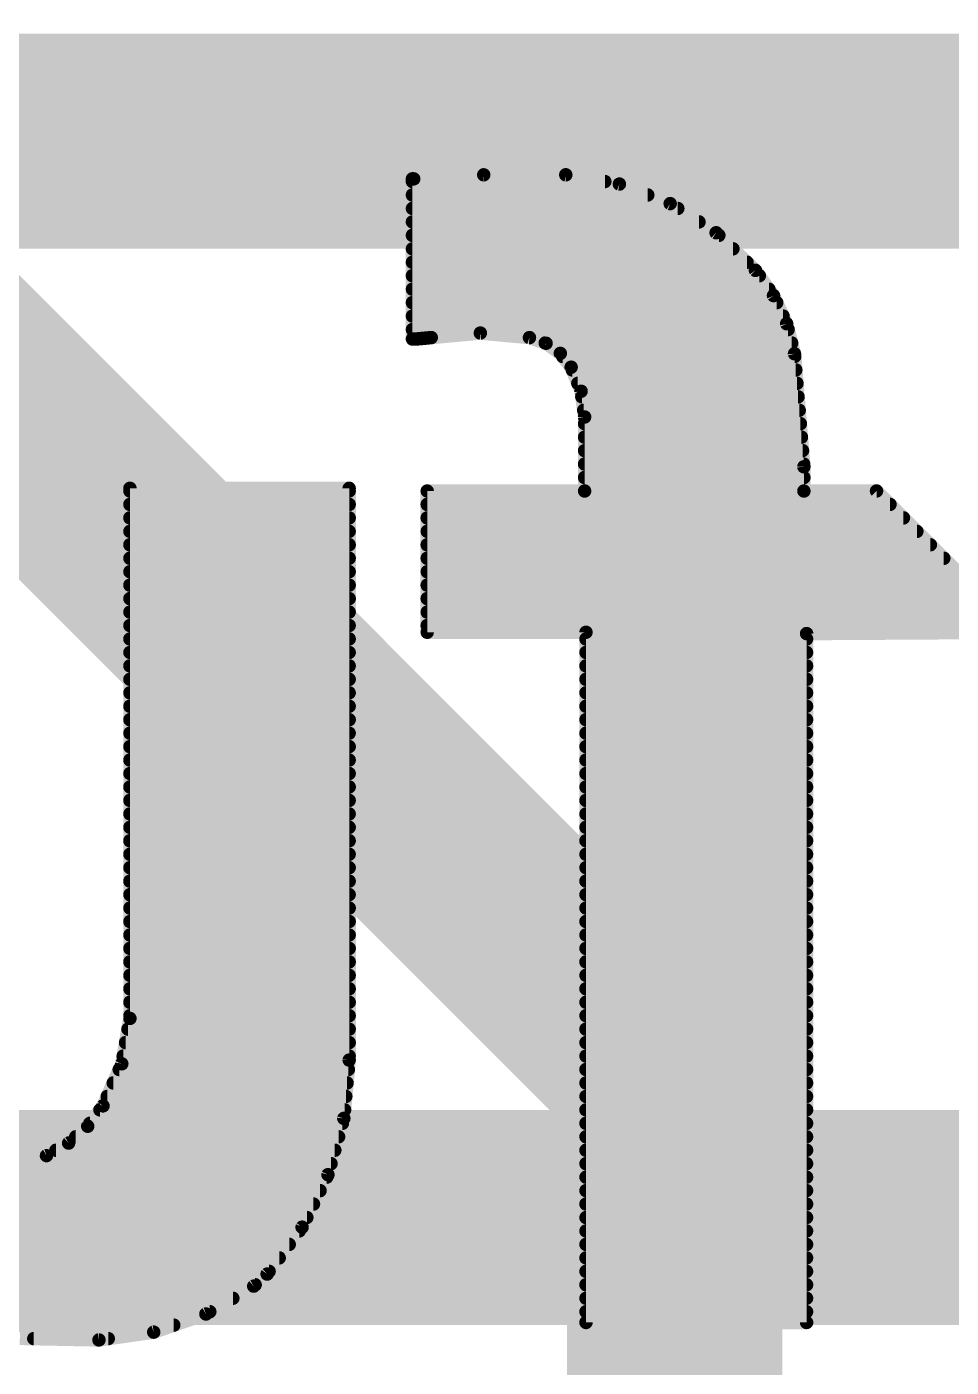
# Model space of a CAD drawing. Extents: x -12 to 102, y -12 to 69.
# Drawn here: x 38.147 to 39.892, y 59.153 to 61.684 of the extents above; entities that cross this region are included whole.
import ezdxf

# ---------------------------------------------------------------- set-up
doc = ezdxf.new("R2010")
doc.units = 0
for name, color, linetype in [('1', 12, 'CONTINUOUS'), ('16', 132, 'CONTINUOUS'), ('22', 40, 'CONTINUOUS')]:
    doc.layers.add(name, color=color, linetype=linetype)

msp = doc.modelspace()

# ---------------------------------------------------------------- linework, layer by layer
at = {"layer": '1', "const_width": 0.4064}
for points in [[(34.29, 64.77), (39.37, 59.69)], [(39.37, 59.69), (39.37, 55.626)]]:
    msp.add_lwpolyline(points, dxfattribs=at)
at = {"layer": '1', "const_width": 0.2032}
for points in [[(39.4716, 59.69, 1), (39.2684, 59.69)], [(39.2982, 59.6182, 1), (39.4418, 59.7618)]]:
    msp.add_lwpolyline(points, format="xyb", dxfattribs=at)
at = {"layer": '16', "const_width": 0.4064}
for points in [[(68.072, 61.468), (28.321, 61.468)], [(64.77, 59.436), (11.43, 59.436)]]:
    msp.add_lwpolyline(points, dxfattribs=at)
at = {"layer": '22', "const_width": 0.0254}
for points in [[(39.0093, 61.4045), (38.8772, 61.3969)], [(39.1643, 61.4045), (39.0093, 61.4045)], [(39.2655, 61.3871), (39.1643, 61.4045)], [(38.8772, 61.3969), (38.8747, 61.3969)], [(38.8747, 61.3969), (38.8747, 61.0946)], [(38.8747, 61.3918), (39.238, 61.3918)], [(39.3614, 61.3501), (39.2655, 61.3871)], [(38.8747, 61.3664), (39.3191, 61.3664)], [(38.8747, 61.341), (39.3758, 61.341)], [(39.4481, 61.2951), (39.3614, 61.3501)], [(38.8747, 61.3156), (39.4158, 61.3156)], [(38.8747, 61.2902), (39.4533, 61.2902)], [(39.5224, 61.2242), (39.4481, 61.2951)], [(38.8747, 61.2648), (39.4799, 61.2648)], [(38.8747, 61.2394), (39.5065, 61.2394)], [(38.8747, 61.214), (39.5297, 61.214)], [(39.5564, 61.1765), (39.5224, 61.2242)], [(38.8747, 61.1886), (39.5478, 61.1886)], [(39.5813, 61.1234), (39.5564, 61.1765)], [(38.8747, 61.1632), (39.5626, 61.1632)], [(38.8747, 61.1378), (39.5745, 61.1378)], [(38.8747, 61.1124), (39.5841, 61.1124)], [(38.9103, 61.0972), (39.003, 61.1058)], [(39.003, 61.1058), (39.0957, 61.0972)], [(39.5961, 61.0667), (39.5813, 61.1234)], [(38.8747, 61.0946), (38.8823, 61.0946)], [(38.8823, 61.0946), (38.9103, 61.0972)], [(39.0957, 61.0972), (39.127, 61.0865)], [(39.1255, 61.087), (39.5908, 61.087)], [(39.127, 61.0865), (39.154, 61.0673)], [(39.154, 61.0673), (39.1744, 61.0413)], [(39.1585, 61.0616), (39.5965, 61.0616)], [(39.6138, 60.8533), (39.5961, 61.0667)], [(39.1744, 61.0413), (39.1932, 60.9959)], [(39.1765, 61.0362), (39.5986, 61.0362)], [(39.187, 61.0108), (39.6007, 61.0108)], [(39.1932, 60.9959), (39.1998, 60.9473)], [(39.1946, 60.9854), (39.6028, 60.9854)], [(39.1981, 60.96), (39.605, 60.96)], [(39.1998, 60.9473), (39.1998, 60.8076)], [(39.1998, 60.9346), (39.6071, 60.9346)], [(39.1998, 60.9092), (39.6092, 60.9092)], [(39.1998, 60.8838), (39.6113, 60.8838)], [(39.1998, 60.8584), (39.6134, 60.8584)], [(39.6138, 60.8076), (39.6138, 60.8533)], [(39.1998, 60.833), (39.6138, 60.833)], [(38.3413, 59.8119), (38.3413, 60.8127)], [(38.3413, 60.8127), (38.7553, 60.8127)], [(38.3413, 60.8076), (38.7553, 60.8076)], [(38.7553, 60.8127), (38.7553, 59.7332)], [(39.1998, 60.8076), (38.9026, 60.8076)], [(38.9026, 60.8076), (38.9026, 60.5409)], [(39.1998, 60.8076), (39.6138, 60.8076)], [(39.751, 60.8076), (39.6138, 60.8076)], [(40.0177, 60.5409), (39.751, 60.8076)], [(38.3413, 60.7822), (38.7553, 60.7822)], [(38.9026, 60.7822), (39.7764, 60.7822)], [(38.3413, 60.7568), (38.7553, 60.7568)], [(38.9026, 60.7568), (39.8018, 60.7568)], [(38.3413, 60.7314), (38.7553, 60.7314)], [(38.9026, 60.7314), (39.8272, 60.7314)], [(38.3413, 60.706), (38.7553, 60.706)], [(38.9026, 60.706), (39.8526, 60.706)], [(38.3413, 60.6806), (38.7553, 60.6806)], [(38.9026, 60.6806), (39.878, 60.6806)], [(38.3413, 60.6552), (38.7553, 60.6552)], [(38.9026, 60.6552), (39.9034, 60.6552)], [(38.3413, 60.6298), (38.7553, 60.6298)], [(38.9026, 60.6298), (39.9288, 60.6298)], [(38.3413, 60.6044), (38.7553, 60.6044)], [(38.9026, 60.6044), (39.9542, 60.6044)], [(38.3413, 60.579), (38.7553, 60.579)], [(38.9026, 60.579), (39.9796, 60.579)], [(38.3413, 60.5536), (38.7553, 60.5536)], [(38.9026, 60.5536), (40.005, 60.5536)], [(38.3413, 60.5282), (38.7553, 60.5282)], [(38.9026, 60.5409), (39.2024, 60.5409)], [(39.2024, 60.5409), (39.2024, 59.2379)], [(39.2024, 60.5282), (39.6189, 60.5282)], [(39.6189, 60.5384), (40.0177, 60.5409)], [(39.6189, 59.2379), (39.6189, 60.5384)], [(38.3413, 60.5028), (38.7553, 60.5028)], [(39.2024, 60.5028), (39.6189, 60.5028)], [(38.3413, 60.4774), (38.7553, 60.4774)], [(39.2024, 60.4774), (39.6189, 60.4774)], [(38.3413, 60.452), (38.7553, 60.452)], [(39.2024, 60.452), (39.6189, 60.452)], [(38.3413, 60.4266), (38.7553, 60.4266)], [(39.2024, 60.4266), (39.6189, 60.4266)], [(38.3413, 60.4012), (38.7553, 60.4012)], [(39.2024, 60.4012), (39.6189, 60.4012)], [(38.3413, 60.3758), (38.7553, 60.3758)], [(39.2024, 60.3758), (39.6189, 60.3758)], [(38.3413, 60.3504), (38.7553, 60.3504)], [(39.2024, 60.3504), (39.6189, 60.3504)], [(38.3413, 60.325), (38.7553, 60.325)], [(39.2024, 60.325), (39.6189, 60.325)], [(38.3413, 60.2996), (38.7553, 60.2996)], [(39.2024, 60.2996), (39.6189, 60.2996)], [(38.3413, 60.2742), (38.7553, 60.2742)], [(39.2024, 60.2742), (39.6189, 60.2742)], [(38.3413, 60.2488), (38.7553, 60.2488)], [(39.2024, 60.2488), (39.6189, 60.2488)], [(38.3413, 60.2234), (38.7553, 60.2234)], [(39.2024, 60.2234), (39.6189, 60.2234)], [(38.3413, 60.198), (38.7553, 60.198)], [(39.2024, 60.198), (39.6189, 60.198)], [(38.3413, 60.1726), (38.7553, 60.1726)], [(39.2024, 60.1726), (39.6189, 60.1726)], [(38.3413, 60.1472), (38.7553, 60.1472)], [(39.2024, 60.1472), (39.6189, 60.1472)], [(38.3413, 60.1218), (38.7553, 60.1218)], [(39.2024, 60.1218), (39.6189, 60.1218)], [(38.3413, 60.0964), (38.7553, 60.0964)], [(39.2024, 60.0964), (39.6189, 60.0964)], [(38.3413, 60.071), (38.7553, 60.071)], [(39.2024, 60.071), (39.6189, 60.071)], [(38.3413, 60.0456), (38.7553, 60.0456)], [(39.2024, 60.0456), (39.6189, 60.0456)], [(38.3413, 60.0202), (38.7553, 60.0202)], [(39.2024, 60.0202), (39.6189, 60.0202)], [(38.3413, 59.9948), (38.7553, 59.9948)], [(39.2024, 59.9948), (39.6189, 59.9948)], [(38.3413, 59.9694), (38.7553, 59.9694)], [(39.2024, 59.9694), (39.6189, 59.9694)], [(38.3413, 59.944), (38.7553, 59.944)], [(39.2024, 59.944), (39.6189, 59.944)], [(38.3413, 59.9186), (38.7553, 59.9186)], [(39.2024, 59.9186), (39.6189, 59.9186)], [(38.3413, 59.8932), (38.7553, 59.8932)], [(39.2024, 59.8932), (39.6189, 59.8932)], [(38.3413, 59.8678), (38.7553, 59.8678)], [(39.2024, 59.8678), (39.6189, 59.8678)], [(38.3413, 59.8424), (38.7553, 59.8424)], [(39.2024, 59.8424), (39.6189, 59.8424)], [(38.326, 59.7262), (38.3413, 59.8119)], [(38.3413, 59.817), (38.7553, 59.817)], [(39.2024, 59.817), (39.6189, 59.817)], [(38.3377, 59.7916), (38.7553, 59.7916)], [(39.2024, 59.7916), (39.6189, 59.7916)], [(38.3331, 59.7662), (38.7553, 59.7662)], [(39.2024, 59.7662), (39.6189, 59.7662)], [(38.3286, 59.7408), (38.7553, 59.7408)], [(38.7553, 59.7332), (38.7452, 59.6232)], [(39.2024, 59.7408), (39.6189, 59.7408)], [(38.2905, 59.6468), (38.326, 59.7262)], [(38.3211, 59.7154), (38.7537, 59.7154)], [(39.2024, 59.7154), (39.6189, 59.7154)], [(38.3098, 59.69), (38.7513, 59.69)], [(39.2024, 59.69), (39.6189, 59.69)], [(38.2985, 59.6646), (38.749, 59.6646)], [(39.2024, 59.6646), (39.6189, 59.6646)], [(38.2616, 59.6084), (38.2905, 59.6468)], [(38.2848, 59.6392), (38.7467, 59.6392)], [(39.2024, 59.6392), (39.6189, 59.6392)], [(38.2256, 59.5766), (38.2616, 59.6084)], [(38.2657, 59.6138), (38.7425, 59.6138)], [(38.7452, 59.6232), (38.7152, 59.5169)], [(39.2024, 59.6138), (39.6189, 59.6138)], [(38.239, 59.5884), (38.7354, 59.5884)], [(39.2024, 59.5884), (39.6189, 59.5884)], [(38.1838, 59.5528), (38.2256, 59.5766)], [(38.2017, 59.563), (38.7282, 59.563)], [(39.2024, 59.563), (39.6189, 59.563)], [(38.1125, 59.5297), (38.1838, 59.5528)], [(38.137, 59.5376), (38.7211, 59.5376)], [(39.2024, 59.5376), (39.6189, 59.5376)], [(37.2847, 59.5122), (38.7129, 59.5122)], [(38.7152, 59.5169), (38.6664, 59.4178)], [(39.2024, 59.5122), (39.6189, 59.5122)], [(37.2847, 59.4868), (38.7004, 59.4868)], [(39.2024, 59.4868), (39.6189, 59.4868)], [(37.7066, 59.4614), (38.6879, 59.4614)], [(39.2024, 59.4614), (39.6189, 59.4614)], [(37.7267, 59.436), (38.6754, 59.436)], [(39.2024, 59.436), (39.6189, 59.436)], [(37.7468, 59.4106), (38.661, 59.4106)], [(38.6664, 59.4178), (38.6004, 59.3293)], [(39.2024, 59.4106), (39.6189, 59.4106)], [(37.7695, 59.3852), (38.6421, 59.3852)], [(39.2024, 59.3852), (39.6189, 59.3852)], [(37.7962, 59.3598), (38.6232, 59.3598)], [(39.2024, 59.3598), (39.6189, 59.3598)], [(37.823, 59.3344), (38.6042, 59.3344)], [(38.6004, 59.3293), (38.575, 59.3065)], [(39.2024, 59.3344), (39.6189, 59.3344)], [(37.8525, 59.309), (38.5778, 59.309)], [(38.575, 59.3065), (38.4848, 59.2539)], [(39.2024, 59.309), (39.6189, 59.309)], [(37.8883, 59.2836), (38.5357, 59.2836)], [(39.2024, 59.2836), (39.6189, 59.2836)], [(37.9242, 59.2582), (38.4922, 59.2582)], [(38.4848, 59.2539), (38.3862, 59.2196)], [(39.2024, 59.2582), (39.6189, 59.2582)], [(37.9776, 59.2328), (38.4241, 59.2328)], [(39.2024, 59.2379), (39.6189, 59.2379)], [(38.2829, 59.2049), (38.1335, 59.2079)], [(38.1598, 59.2074), (38.3005, 59.2074)], [(38.3862, 59.2196), (38.2829, 59.2049)]]:
    msp.add_lwpolyline(points, dxfattribs=at)
at = {"layer": '22', "const_width": 0.0127}
for points in [[(39.0093, 61.4109, 1), (39.0093, 61.3982)], [(39.0097, 61.3982, 1), (39.0089, 61.4108)], [(39.1654, 61.4108, 1), (39.1632, 61.3982)], [(39.1643, 61.3982, 1), (39.1643, 61.4109)], [(38.8747, 61.4032, 1), (38.8747, 61.3906)], [(38.8747, 61.3982, 1), (38.8747, 61.3855)], [(38.8811, 61.3969, 1), (38.8684, 61.3969)], [(38.8768, 61.4032, 1), (38.8776, 61.3906)], [(38.8772, 61.3906, 1), (38.8772, 61.4032)], [(39.238, 61.3855, 1), (39.238, 61.3982)], [(39.2678, 61.393, 1), (39.2632, 61.3811)], [(39.2644, 61.3808, 1), (39.2666, 61.3933)], [(38.8747, 61.3728, 1), (38.8747, 61.3601)], [(39.3191, 61.3601, 1), (39.3191, 61.3728)], [(38.8747, 61.3473, 1), (38.8747, 61.3347)], [(39.3648, 61.3555, 1), (39.358, 61.3448)], [(39.3591, 61.3442, 1), (39.3636, 61.3561)], [(39.3758, 61.3347, 1), (39.3758, 61.3473)], [(38.8747, 61.322, 1), (38.8747, 61.3093)], [(39.4158, 61.3093, 1), (39.4158, 61.322)], [(38.8747, 61.2966, 1), (38.8747, 61.2839)], [(39.4525, 61.2997, 1), (39.4437, 61.2905)], [(39.4447, 61.2898, 1), (39.4515, 61.3005)], [(39.4533, 61.2839, 1), (39.4533, 61.2966)], [(38.8747, 61.2711, 1), (38.8747, 61.2585)], [(39.4799, 61.2585, 1), (39.4799, 61.2711)], [(38.8747, 61.2458, 1), (38.8747, 61.2331)], [(39.5065, 61.2331, 1), (39.5065, 61.2458)], [(38.8747, 61.2204, 1), (38.8747, 61.2077)], [(39.5276, 61.2279, 1), (39.5172, 61.2205)], [(39.518, 61.2196, 1), (39.5268, 61.2288)], [(39.5297, 61.2077, 1), (39.5297, 61.2204)], [(38.8747, 61.1949, 1), (38.8747, 61.1823)], [(39.5478, 61.1823, 1), (39.5478, 61.1949)], [(39.5622, 61.1792, 1), (39.5507, 61.1738)], [(38.8747, 61.1696, 1), (38.8747, 61.1569)], [(39.5512, 61.1728, 1), (39.5616, 61.1802)], [(39.5626, 61.1569, 1), (39.5626, 61.1696)], [(38.8747, 61.1442, 1), (38.8747, 61.1315)], [(39.5745, 61.1315, 1), (39.5745, 61.1442)], [(38.8747, 61.1187, 1), (38.8747, 61.1061)], [(39.0036, 61.1121, 1), (39.0024, 61.0995)], [(39.0036, 61.0995, 1), (39.0024, 61.1121)], [(39.5874, 61.125, 1), (39.5751, 61.1218)], [(39.5755, 61.1207, 1), (39.587, 61.1261)], [(39.5841, 61.1061, 1), (39.5841, 61.1187)], [(38.8747, 61.1009, 1), (38.8747, 61.0883)], [(38.8684, 61.0946, 1), (38.8811, 61.0946)], [(38.8817, 61.1009, 1), (38.8829, 61.0883)], [(38.8823, 61.0883, 1), (38.8823, 61.1009)], [(38.9097, 61.1035, 1), (38.9109, 61.0909)], [(38.9109, 61.0909, 1), (38.9097, 61.1035)], [(39.0978, 61.1032, 1), (39.0936, 61.0912)], [(39.0951, 61.0909, 1), (39.0963, 61.1035)], [(39.1255, 61.0934, 1), (39.1255, 61.0807)], [(39.1307, 61.0917, 1), (39.1233, 61.0813)], [(39.125, 61.0805, 1), (39.1291, 61.0925)], [(39.5908, 61.0807, 1), (39.5908, 61.0934)], [(39.159, 61.0713, 1), (39.149, 61.0634)], [(39.1503, 61.0622, 1), (39.1577, 61.0725)], [(39.1585, 61.068, 1), (39.1585, 61.0553)], [(39.6024, 61.0672, 1), (39.5898, 61.0662)], [(39.59, 61.0651, 1), (39.6022, 61.0683)], [(39.5965, 61.0553, 1), (39.5965, 61.068)], [(39.1803, 61.0437, 1), (39.1685, 61.0389)], [(39.1694, 61.0374, 1), (39.1794, 61.0452)], [(39.1765, 61.0425, 1), (39.1765, 61.0299)], [(39.5986, 61.0299, 1), (39.5986, 61.0425)], [(39.187, 61.0172, 1), (39.187, 61.0045)], [(39.6007, 61.0045, 1), (39.6007, 61.0172)], [(39.1995, 60.9968, 1), (39.1869, 60.9951)], [(39.1873, 60.9935, 1), (39.199, 60.9984)], [(39.1946, 60.9918, 1), (39.1946, 60.9791)], [(39.6028, 60.9791, 1), (39.6028, 60.9918)], [(39.1981, 60.9663, 1), (39.1981, 60.9537)], [(39.2062, 60.9473, 1), (39.1935, 60.9473)], [(39.605, 60.9537, 1), (39.605, 60.9663)], [(39.1998, 60.941, 1), (39.1998, 60.9283)], [(39.1935, 60.9464, 1), (39.2061, 60.9482)], [(39.6071, 60.9283, 1), (39.6071, 60.941)], [(39.1998, 60.9156, 1), (39.1998, 60.9029)], [(39.6092, 60.9029, 1), (39.6092, 60.9156)], [(39.1998, 60.8901, 1), (39.1998, 60.8775)], [(39.6113, 60.8775, 1), (39.6113, 60.8901)], [(39.1998, 60.8648, 1), (39.1998, 60.8521)], [(39.6202, 60.8533, 1), (39.6075, 60.8533)], [(39.6075, 60.8528, 1), (39.6201, 60.8538)], [(39.6134, 60.8521, 1), (39.6134, 60.8648)], [(39.1998, 60.8394, 1), (39.1998, 60.8267)], [(39.6138, 60.8267, 1), (39.6138, 60.8394)], [(38.3413, 60.819, 1), (38.3413, 60.8064)], [(38.3413, 60.8139, 1), (38.3413, 60.8013)], [(38.3477, 60.8127, 1), (38.335, 60.8127)], [(38.7616, 60.8127, 1), (38.749, 60.8127)], [(38.7553, 60.8064, 1), (38.7553, 60.819)], [(38.7553, 60.8013, 1), (38.7553, 60.8139)], [(38.9089, 60.8076, 1), (38.8963, 60.8076)], [(38.9026, 60.8139, 1), (38.9026, 60.8013)], [(39.1998, 60.8139, 1), (39.1998, 60.8013)], [(39.1935, 60.8076, 1), (39.2062, 60.8076)], [(39.1998, 60.8013, 1), (39.1998, 60.8139)], [(39.6138, 60.8139, 1), (39.6138, 60.8013)], [(39.6075, 60.8076, 1), (39.6202, 60.8076)], [(39.6138, 60.8013, 1), (39.6138, 60.8139)], [(39.7555, 60.8121, 1), (39.7465, 60.8031)], [(39.751, 60.8013, 1), (39.751, 60.8139)], [(38.3413, 60.7886, 1), (38.3413, 60.7759)], [(38.7553, 60.7759, 1), (38.7553, 60.7886)], [(38.9026, 60.7886, 1), (38.9026, 60.7759)], [(39.7764, 60.7759, 1), (39.7764, 60.7886)], [(38.3413, 60.7632, 1), (38.3413, 60.7505)], [(38.7553, 60.7505, 1), (38.7553, 60.7632)], [(38.9026, 60.7632, 1), (38.9026, 60.7505)], [(39.8018, 60.7505, 1), (39.8018, 60.7632)], [(38.3413, 60.7377, 1), (38.3413, 60.7251)], [(38.7553, 60.7251, 1), (38.7553, 60.7377)], [(38.9026, 60.7377, 1), (38.9026, 60.7251)], [(39.8272, 60.7251, 1), (39.8272, 60.7377)], [(38.3413, 60.7124, 1), (38.3413, 60.6997)], [(38.7553, 60.6997, 1), (38.7553, 60.7124)], [(38.9026, 60.7124, 1), (38.9026, 60.6997)], [(39.8526, 60.6997, 1), (39.8526, 60.7124)], [(38.3413, 60.687, 1), (38.3413, 60.6743)], [(38.7553, 60.6743, 1), (38.7553, 60.687)], [(38.9026, 60.687, 1), (38.9026, 60.6743)], [(39.878, 60.6743, 1), (39.878, 60.687)], [(38.3413, 60.6615, 1), (38.3413, 60.6489)], [(38.7553, 60.6489, 1), (38.7553, 60.6615)], [(38.9026, 60.6615, 1), (38.9026, 60.6489)], [(38.3413, 60.6362, 1), (38.3413, 60.6235)], [(38.7553, 60.6235, 1), (38.7553, 60.6362)], [(38.9026, 60.6362, 1), (38.9026, 60.6235)], [(38.3413, 60.6108, 1), (38.3413, 60.5981)], [(38.7553, 60.5981, 1), (38.7553, 60.6108)], [(38.9026, 60.6108, 1), (38.9026, 60.5981)], [(38.3413, 60.5853, 1), (38.3413, 60.5727)], [(38.7553, 60.5727, 1), (38.7553, 60.5853)], [(38.9026, 60.5853, 1), (38.9026, 60.5727)], [(38.3413, 60.56, 1), (38.3413, 60.5473)], [(38.7553, 60.5473, 1), (38.7553, 60.56)], [(38.9026, 60.56, 1), (38.9026, 60.5473)], [(38.3413, 60.5346, 1), (38.3413, 60.5219)], [(38.7553, 60.5219, 1), (38.7553, 60.5346)], [(38.9026, 60.5472, 1), (38.9026, 60.5346)], [(38.8963, 60.5409, 1), (38.9089, 60.5409)], [(39.2024, 60.5346, 1), (39.2024, 60.5219)], [(39.2088, 60.5409, 1), (39.1961, 60.5409)], [(39.2024, 60.5346, 1), (39.2024, 60.5472)], [(39.6253, 60.5384, 1), (39.6126, 60.5384)], [(39.6189, 60.5447, 1), (39.6189, 60.5321)], [(39.6189, 60.5219, 1), (39.6189, 60.5346)], [(38.3413, 60.5091, 1), (38.3413, 60.4965)], [(38.7553, 60.4965, 1), (38.7553, 60.5091)], [(39.2024, 60.5091, 1), (39.2024, 60.4965)], [(39.6189, 60.4965, 1), (39.6189, 60.5091)], [(38.3413, 60.4838, 1), (38.3413, 60.4711)], [(38.7553, 60.4711, 1), (38.7553, 60.4838)], [(39.2024, 60.4838, 1), (39.2024, 60.4711)], [(39.6189, 60.4711, 1), (39.6189, 60.4838)], [(38.3413, 60.4584, 1), (38.3413, 60.4457)], [(38.7553, 60.4457, 1), (38.7553, 60.4584)], [(39.2024, 60.4584, 1), (39.2024, 60.4457)], [(39.6189, 60.4457, 1), (39.6189, 60.4584)], [(38.3413, 60.4329, 1), (38.3413, 60.4203)], [(38.7553, 60.4203, 1), (38.7553, 60.4329)], [(39.2024, 60.4329, 1), (39.2024, 60.4203)], [(39.6189, 60.4203, 1), (39.6189, 60.4329)], [(38.3413, 60.4076, 1), (38.3413, 60.3949)], [(38.7553, 60.3949, 1), (38.7553, 60.4076)], [(39.2024, 60.4076, 1), (39.2024, 60.3949)], [(39.6189, 60.3949, 1), (39.6189, 60.4076)], [(38.3413, 60.3822, 1), (38.3413, 60.3695)], [(38.7553, 60.3695, 1), (38.7553, 60.3822)], [(39.2024, 60.3822, 1), (39.2024, 60.3695)], [(39.6189, 60.3695, 1), (39.6189, 60.3822)], [(38.3413, 60.3567, 1), (38.3413, 60.3441)], [(38.7553, 60.3441, 1), (38.7553, 60.3567)], [(39.2024, 60.3567, 1), (39.2024, 60.3441)], [(39.6189, 60.3441, 1), (39.6189, 60.3567)], [(38.3413, 60.3314, 1), (38.3413, 60.3187)], [(38.7553, 60.3187, 1), (38.7553, 60.3314)], [(39.2024, 60.3314, 1), (39.2024, 60.3187)], [(39.6189, 60.3187, 1), (39.6189, 60.3314)], [(38.3413, 60.306, 1), (38.3413, 60.2933)], [(38.7553, 60.2933, 1), (38.7553, 60.306)], [(39.2024, 60.306, 1), (39.2024, 60.2933)], [(39.6189, 60.2933, 1), (39.6189, 60.306)], [(38.3413, 60.2805, 1), (38.3413, 60.2679)], [(38.7553, 60.2679, 1), (38.7553, 60.2805)], [(39.2024, 60.2805, 1), (39.2024, 60.2679)], [(39.6189, 60.2679, 1), (39.6189, 60.2805)], [(38.3413, 60.2552, 1), (38.3413, 60.2425)], [(38.7553, 60.2425, 1), (38.7553, 60.2552)], [(39.2024, 60.2552, 1), (39.2024, 60.2425)], [(39.6189, 60.2425, 1), (39.6189, 60.2552)], [(38.3413, 60.2298, 1), (38.3413, 60.2171)], [(38.7553, 60.2171, 1), (38.7553, 60.2298)], [(39.2024, 60.2298, 1), (39.2024, 60.2171)], [(39.6189, 60.2171, 1), (39.6189, 60.2298)], [(38.3413, 60.2043, 1), (38.3413, 60.1917)], [(38.7553, 60.1917, 1), (38.7553, 60.2043)], [(39.2024, 60.2043, 1), (39.2024, 60.1917)], [(39.6189, 60.1917, 1), (39.6189, 60.2043)], [(38.3413, 60.179, 1), (38.3413, 60.1663)], [(38.7553, 60.1663, 1), (38.7553, 60.179)], [(39.2024, 60.179, 1), (39.2024, 60.1663)], [(39.6189, 60.1663, 1), (39.6189, 60.179)], [(38.3413, 60.1536, 1), (38.3413, 60.1409)], [(38.7553, 60.1409, 1), (38.7553, 60.1536)], [(39.2024, 60.1536, 1), (39.2024, 60.1409)], [(39.6189, 60.1409, 1), (39.6189, 60.1536)], [(38.3413, 60.1281, 1), (38.3413, 60.1155)], [(38.7553, 60.1155, 1), (38.7553, 60.1281)], [(39.2024, 60.1281, 1), (39.2024, 60.1155)], [(39.6189, 60.1155, 1), (39.6189, 60.1281)], [(38.3413, 60.1028, 1), (38.3413, 60.0901)], [(38.7553, 60.0901, 1), (38.7553, 60.1028)], [(39.2024, 60.1028, 1), (39.2024, 60.0901)], [(39.6189, 60.0901, 1), (39.6189, 60.1028)], [(38.3413, 60.0774, 1), (38.3413, 60.0647)], [(38.7553, 60.0647, 1), (38.7553, 60.0774)], [(39.2024, 60.0774, 1), (39.2024, 60.0647)], [(39.6189, 60.0647, 1), (39.6189, 60.0774)], [(38.3413, 60.0519, 1), (38.3413, 60.0393)], [(38.7553, 60.0393, 1), (38.7553, 60.0519)], [(39.2024, 60.0519, 1), (39.2024, 60.0393)], [(39.6189, 60.0393, 1), (39.6189, 60.0519)], [(38.3413, 60.0266, 1), (38.3413, 60.0139)], [(38.7553, 60.0139, 1), (38.7553, 60.0266)], [(39.2024, 60.0266, 1), (39.2024, 60.0139)], [(39.6189, 60.0139, 1), (39.6189, 60.0266)], [(38.3413, 60.0012, 1), (38.3413, 59.9885)], [(38.7553, 59.9885, 1), (38.7553, 60.0012)], [(39.2024, 60.0012, 1), (39.2024, 59.9885)], [(39.6189, 59.9885, 1), (39.6189, 60.0012)], [(38.3413, 59.9757, 1), (38.3413, 59.9631)], [(38.7553, 59.9631, 1), (38.7553, 59.9757)], [(39.2024, 59.9757, 1), (39.2024, 59.9631)], [(39.6189, 59.9631, 1), (39.6189, 59.9757)], [(38.3413, 59.9504, 1), (38.3413, 59.9377)], [(38.7553, 59.9377, 1), (38.7553, 59.9504)], [(39.2024, 59.9504, 1), (39.2024, 59.9377)], [(39.6189, 59.9377, 1), (39.6189, 59.9504)], [(38.3413, 59.925, 1), (38.3413, 59.9123)], [(38.7553, 59.9123, 1), (38.7553, 59.925)], [(39.2024, 59.925, 1), (39.2024, 59.9123)], [(39.6189, 59.9123, 1), (39.6189, 59.925)], [(38.3413, 59.8995, 1), (38.3413, 59.8869)], [(38.7553, 59.8869, 1), (38.7553, 59.8995)], [(39.2024, 59.8995, 1), (39.2024, 59.8869)], [(39.6189, 59.8869, 1), (39.6189, 59.8995)], [(38.3413, 59.8742, 1), (38.3413, 59.8615)], [(38.7553, 59.8615, 1), (38.7553, 59.8742)], [(39.2024, 59.8742, 1), (39.2024, 59.8615)], [(39.6189, 59.8615, 1), (39.6189, 59.8742)], [(38.3413, 59.8488, 1), (38.3413, 59.8361)], [(38.7553, 59.8361, 1), (38.7553, 59.8488)], [(39.2024, 59.8488, 1), (39.2024, 59.8361)], [(39.6189, 59.8361, 1), (39.6189, 59.8488)], [(38.3413, 59.8233, 1), (38.3413, 59.8107)], [(38.3476, 59.8108, 1), (38.335, 59.813)], [(38.7553, 59.8107, 1), (38.7553, 59.8233)], [(39.2024, 59.8233, 1), (39.2024, 59.8107)], [(39.6189, 59.8107, 1), (39.6189, 59.8233)], [(38.3377, 59.798, 1), (38.3377, 59.7853)], [(38.335, 59.8119, 1), (38.3477, 59.8119)], [(38.7553, 59.7853, 1), (38.7553, 59.798)], [(39.2024, 59.798, 1), (39.2024, 59.7853)], [(39.6189, 59.7853, 1), (39.6189, 59.798)], [(38.3331, 59.7726, 1), (38.3331, 59.7599)], [(38.7553, 59.7599, 1), (38.7553, 59.7726)], [(39.2024, 59.7726, 1), (39.2024, 59.7599)], [(39.6189, 59.7599, 1), (39.6189, 59.7726)], [(38.3286, 59.7471, 1), (38.3286, 59.7345)], [(38.7616, 59.7326, 1), (38.749, 59.7338)], [(38.7553, 59.7345, 1), (38.7553, 59.7471)], [(39.2024, 59.7471, 1), (39.2024, 59.7345)], [(39.6189, 59.7345, 1), (39.6189, 59.7471)], [(38.3211, 59.7218, 1), (38.3211, 59.7091)], [(38.3197, 59.7274, 1), (38.3322, 59.7251)], [(38.3318, 59.7237, 1), (38.3202, 59.7288)], [(38.749, 59.7332, 1), (38.7616, 59.7332)], [(38.7537, 59.7091, 1), (38.7537, 59.7218)], [(39.2024, 59.7218, 1), (39.2024, 59.7091)], [(39.6189, 59.7091, 1), (39.6189, 59.7218)], [(38.3098, 59.6964, 1), (38.3098, 59.6837)], [(38.7513, 59.6837, 1), (38.7513, 59.6964)], [(39.2024, 59.6964, 1), (39.2024, 59.6837)], [(39.6189, 59.6837, 1), (39.6189, 59.6964)], [(38.2985, 59.6709, 1), (38.2985, 59.6583)], [(38.749, 59.6583, 1), (38.749, 59.6709)], [(39.2024, 59.6709, 1), (39.2024, 59.6583)], [(39.6189, 59.6583, 1), (39.6189, 59.6709)], [(38.2848, 59.6456, 1), (38.2848, 59.6329)], [(38.2847, 59.6494, 1), (38.2963, 59.6442)], [(38.2956, 59.643, 1), (38.2854, 59.6506)], [(38.7467, 59.6329, 1), (38.7467, 59.6456)], [(39.2024, 59.6456, 1), (39.2024, 59.6329)], [(39.6189, 59.6329, 1), (39.6189, 59.6456)], [(38.2566, 59.6122, 1), (38.2667, 59.6045)], [(38.2658, 59.6036, 1), (38.2574, 59.6131)], [(38.2657, 59.6202, 1), (38.2657, 59.6075)], [(38.7389, 59.6238, 1), (38.7515, 59.6226)], [(38.7513, 59.6215, 1), (38.7391, 59.6249)], [(38.7425, 59.6075, 1), (38.7425, 59.6202)], [(39.2024, 59.6202, 1), (39.2024, 59.6075)], [(39.6189, 59.6075, 1), (39.6189, 59.6202)], [(38.239, 59.5947, 1), (38.239, 59.5821)], [(38.7354, 59.5821, 1), (38.7354, 59.5947)], [(39.2024, 59.5947, 1), (39.2024, 59.5821)], [(39.6189, 59.5821, 1), (39.6189, 59.5947)], [(38.2017, 59.5694, 1), (38.2017, 59.5567)], [(38.2214, 59.5813, 1), (38.2298, 59.5718)], [(38.2287, 59.5711, 1), (38.2224, 59.5821)], [(38.7282, 59.5567, 1), (38.7282, 59.5694)], [(39.2024, 59.5694, 1), (39.2024, 59.5567)], [(39.6189, 59.5567, 1), (39.6189, 59.5694)], [(38.1807, 59.5583, 1), (38.1869, 59.5473)], [(38.1858, 59.5468, 1), (38.1818, 59.5588)], [(38.7211, 59.5313, 1), (38.7211, 59.544)], [(39.2024, 59.544, 1), (39.2024, 59.5313)], [(39.6189, 59.5313, 1), (39.6189, 59.544)], [(38.7091, 59.5186, 1), (38.7214, 59.5152)], [(38.7209, 59.5141, 1), (38.7095, 59.5197)], [(38.7129, 59.5059, 1), (38.7129, 59.5185)], [(39.2024, 59.5185, 1), (39.2024, 59.5059)], [(39.6189, 59.5059, 1), (39.6189, 59.5185)], [(38.7004, 59.4805, 1), (38.7004, 59.4931)], [(39.2024, 59.4931, 1), (39.2024, 59.4805)], [(39.6189, 59.4805, 1), (39.6189, 59.4931)], [(38.6879, 59.4551, 1), (38.6879, 59.4678)], [(39.2024, 59.4678, 1), (39.2024, 59.4551)], [(39.6189, 59.4551, 1), (39.6189, 59.4678)], [(38.6754, 59.4297, 1), (38.6754, 59.4423)], [(39.2024, 59.4423, 1), (39.2024, 59.4297)], [(39.6189, 59.4297, 1), (39.6189, 59.4423)], [(38.6607, 59.4206, 1), (38.6721, 59.415)], [(38.661, 59.4043, 1), (38.661, 59.4169)], [(38.6715, 59.414, 1), (38.6613, 59.4216)], [(39.2024, 59.4169, 1), (39.2024, 59.4043)], [(39.6189, 59.4043, 1), (39.6189, 59.4169)], [(38.6421, 59.3789, 1), (38.6421, 59.3916)], [(39.2024, 59.3916, 1), (39.2024, 59.3789)], [(39.6189, 59.3789, 1), (39.6189, 59.3916)], [(38.6232, 59.3535, 1), (38.6232, 59.3661)], [(39.2024, 59.3661, 1), (39.2024, 59.3535)], [(39.6189, 59.3535, 1), (39.6189, 59.3661)], [(38.6046, 59.3246, 1), (38.5962, 59.334)], [(38.6042, 59.3281, 1), (38.6042, 59.3407)], [(39.2024, 59.3407, 1), (39.2024, 59.3281)], [(39.6189, 59.3281, 1), (39.6189, 59.3407)], [(38.5708, 59.3112, 1), (38.5792, 59.3018)], [(38.5782, 59.301, 1), (38.5718, 59.312)], [(38.5778, 59.3027, 1), (38.5778, 59.3154)], [(38.5953, 59.3331, 1), (38.6055, 59.3255)], [(39.2024, 59.3154, 1), (39.2024, 59.3027)], [(39.6189, 59.3027, 1), (39.6189, 59.3154)], [(38.5357, 59.2773, 1), (38.5357, 59.2899)], [(39.2024, 59.2899, 1), (39.2024, 59.2773)], [(39.6189, 59.2773, 1), (39.6189, 59.2899)], [(38.4816, 59.2594, 1), (38.488, 59.2484)], [(38.4869, 59.2479, 1), (38.4827, 59.2599)], [(38.4922, 59.2519, 1), (38.4922, 59.2645)], [(39.2024, 59.2645, 1), (39.2024, 59.2519)], [(39.6189, 59.2519, 1), (39.6189, 59.2645)], [(38.4241, 59.2265, 1), (38.4241, 59.2392)], [(39.2024, 59.2443, 1), (39.2024, 59.2316)], [(39.1961, 59.2379, 1), (39.2088, 59.2379)], [(39.6126, 59.2379, 1), (39.6253, 59.2379)], [(39.6189, 59.2316, 1), (39.6189, 59.2443)], [(38.1598, 59.2137, 1), (38.1598, 59.2011)], [(38.282, 59.2112, 1), (38.2838, 59.1986)], [(38.2828, 59.1986, 1), (38.283, 59.2112)], [(38.3005, 59.2011, 1), (38.3005, 59.2137)], [(38.3842, 59.2256, 1), (38.3883, 59.2136)], [(38.3871, 59.2133, 1), (38.3853, 59.2259)]]:
    msp.add_lwpolyline(points, format="xyb", dxfattribs=at)

doc.saveas('drawing.dxf')
